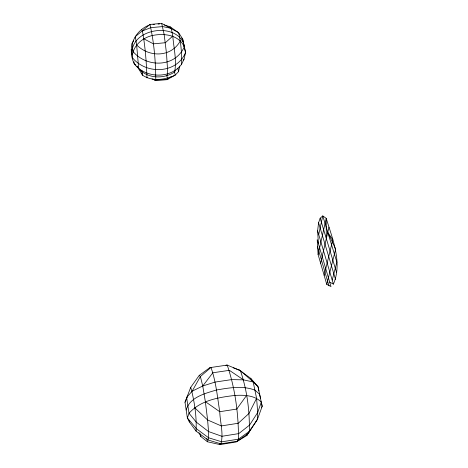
<?xml version="1.0" encoding="UTF-8"?>
<svg xmlns="http://www.w3.org/2000/svg" width="468" height="468" viewBox="0 0 468 468"><rect width="100%" height="100%" fill="white"/><g stroke="black" fill="none" stroke-linecap="round" stroke-linejoin="round"><path stroke-width="0.7" d="M329.683 282.105L333.391 284.129C342.629 262.876 332.473 238.85 326.208 218.328L322.762 215.906L320.165 218.211L318.579 222.756L317.614 230.853L318.421 243.717M148.801 25.225C133.421 31.701 127.039 48.888 134.269 63.87C145.419 78.337 170.188 79.18 181.485 64.438C181.917 53.797 181.028 43.05 178.618 32.672L170.048 26.775L164.209 24.898M135.17 37.92L135.328 36.609L149.965 24.441L161.671 23.4L178.618 32.672L182.666 38.979L184.72 48.649M190.564 388.481L190.739 387.299L199.233 375.406L209.869 367.643L210.98 367.474C216.023 381.677 217.363 396.893 219.749 411.705C220.089 422.241 223.745 433.526 220.919 443.839L208.014 439.99L196.045 431.086L189.376 421.955L187.364 417.947L185 402.264L190.739 387.299C194.448 401.363 196.817 416.538 196.045 431.086L195.987 430.7M183.667 46.08L183.901 44.752L185.539 52.574L184.07 59.12L181.485 64.438M152.001 78.928L155.429 80.016L167.029 79.659L175.202 75.132L178.53 71.668L179.73 66.07M318.708 234.556L322.762 215.906L336.866 262.15L332.198 280.086M153.211 79.285L155.06 80.356L167.029 79.659L167.322 78.337L166.871 75.886L167.456 74.108L167.503 68.773L166.462 53.042L164.145 34.48L161.671 23.4M318.1 254.563L317.205 239.581L330.993 286.574L326.752 284.357L318.1 254.563L326.208 218.328L326.319 238.586M320.615 263.215L328.951 227.243M324.143 275.377L332.806 239.786L327.77 232.333L335.661 249.058L326.752 284.357M220.919 443.839L237.346 441.201L248.075 433.602L256.101 421.615L256.505 420.211M208.014 439.99L208.675 437.814L208.541 431.566L207.605 419.96L205.364 401.673L202.743 386.001L200.374 376.518L199.233 375.406M186.176 410.056C189.727 397.162 205.095 393.465 216.356 390.025C229.051 387.843 242.436 385.38 254.879 390.101L259.635 394.308L260.541 398.613M261.284 402.088L262.174 406.335L257.482 419.246L249.333 431.344L238.475 439.154L221.797 441.821L208.675 437.814L196.537 428.834L187.364 417.947L189.025 413.256C200.509 400.345 218.421 397.385 234.72 395.46C243.869 394.898 254.422 395.103 261.284 402.088L257.716 412.466L249.59 425.079L238.756 433.608L221.908 436.287L208.541 431.566L196.209 422.072L189.025 413.256L186.609 397.461L192.149 391.195L200.374 376.518L210.98 367.474M175.137 70.703L174.599 72.019L175.202 75.132C165.257 79.905 152.047 81.748 142.518 75.172L136.995 66.058L137.966 66.988M185 402.264L187.557 396.291M241.447 371.645L250.649 378.302L253.188 381.982L256.593 398.326L248.947 413.507L238.265 423.259L221.288 425.933L207.605 419.96L194.782 407.833M133.655 40.833L131.859 43.653L133.07 51.597C146.806 67.784 175.126 67.579 184.31 46.812C178.729 34.755 163.864 33 152.229 35.562C141.927 37.861 132.216 46.449 132.321 57.599C145.846 74.716 176.752 73.962 185.539 52.574L182.666 38.979L181.59 38.019M237.346 441.201L238.475 439.154C238.598 414.227 235.228 388.703 227.214 365.075L209.869 367.643M248.075 433.602L249.333 431.344C249.754 410.857 247.075 389.967 240.365 370.568L233.216 367.766M256.101 421.615L257.482 419.246L257.716 412.466L256.593 398.326M198.941 432.602L200.842 436.533L207.4 441.757L219.966 444.6L236.164 441.997L246.934 435.439L250.877 429.115M261.413 407.523L262.174 406.335L258.014 386.621L250.649 378.302M246.654 395.355L236.761 409.067L219.749 411.705L205.364 401.673M192.149 391.195L202.743 386.001L212.852 372.774L229.367 370.328L243.547 379.87L253.188 381.982L258.014 386.621L258.933 390.985M180.315 40.892C171.247 57.523 149.181 57.587 136.638 44.922L135.328 36.609M183.023 60.091L184.07 59.12M155.06 80.356L155.774 79.472C155.622 61.214 154.071 42.412 149.965 24.441L149.397 24.886M170.048 26.775L171.259 28.337L172.797 36.071L165.333 42.734L153.375 43.84L143.699 38.733L142.407 30.935L141.599 29.332M167.029 79.659L168.749 78.46M169.89 77.659L171.036 76.857M142.407 30.935L150.831 27.641L162.648 26.582L171.259 28.337M202.743 386.001L214.952 382.104L231.683 379.595L243.547 379.87M225.857 365.286L227.214 365.075L240.365 370.568L253.188 381.982M153.013 24.564L154.458 24.435M158.073 24.108L159.518 23.979M135.942 65.023L134.269 63.87L133.942 61.712M238.575 369.568L240.3 370.814M138.663 68.363L138.692 68.556C147.625 78.823 163.677 79.203 174.599 72.019C176.945 60.337 173.681 47.888 172.797 36.071M146.513 77.191L146.987 77.893C146.507 64.941 145.624 51.696 143.699 38.733M183.485 42.88C173.435 21.276 129.367 29.56 132.122 54.943M141.81 73.224L142.518 75.172L141.745 70.288M320.165 218.211L336.615 272.668M318.579 222.756L335.556 279.478M317.614 230.853L333.391 284.129M317.573 246.806L328.94 285.755M131.134 49.661L131.689 51.579M200.298 434.485L200.842 436.533L200.421 433.889M177.846 68.199L178.53 71.668M246.671 434.088L246.934 435.439M219.732 443.219L219.966 444.6M206.862 438.434L207.4 441.757M189.166 420.539L189.376 421.955M136.638 44.922L138.692 68.556"/></g></svg>
